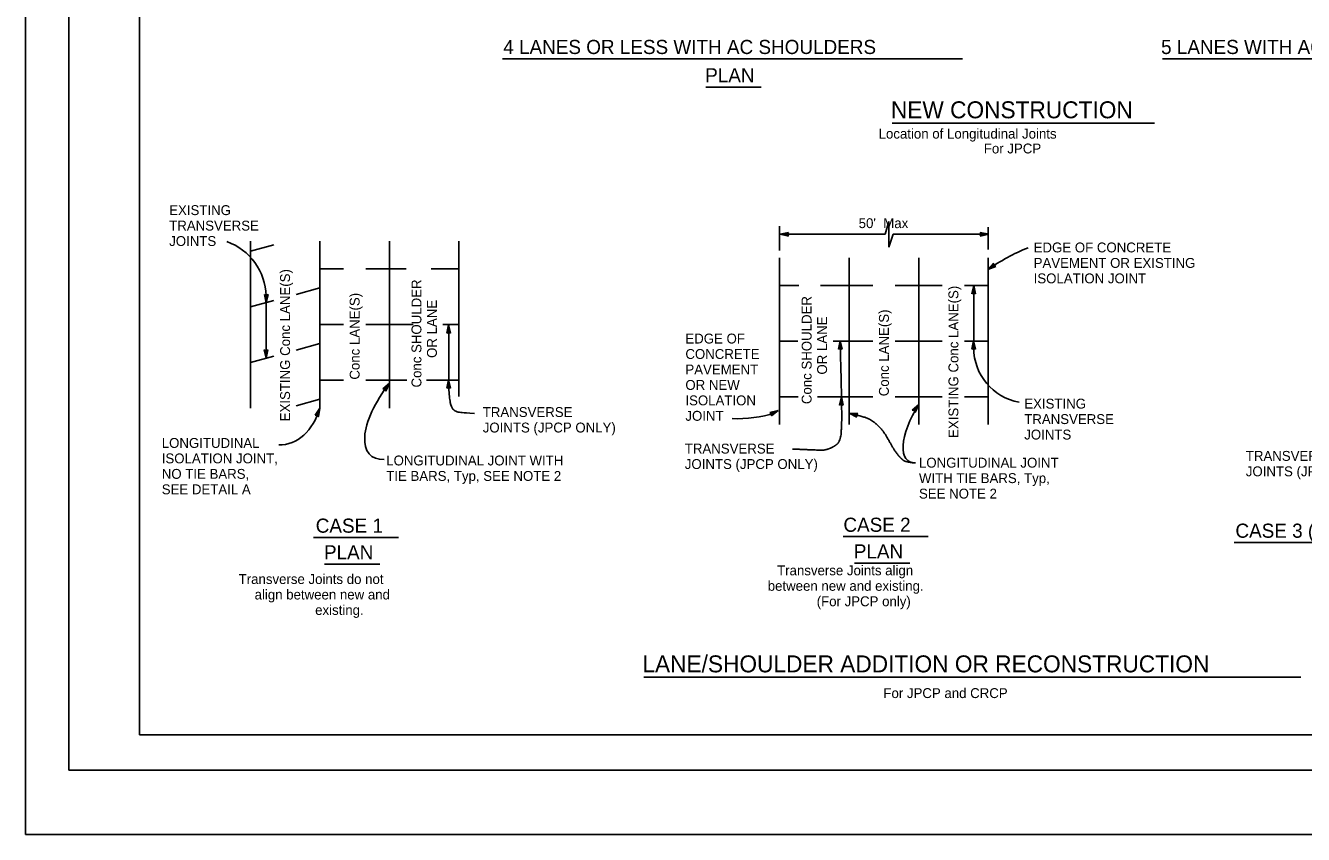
# Model space of a CAD drawing. Extents: x -894 to 866, y -476 to 714.
# Drawn here: x -894 to 10, y -476 to 96 of the extents above; entities that cross this region are included whole.
import ezdxf

# ---------------------------------------------------------------- set-up
doc = ezdxf.new("R2010")
doc.units = 0
for name, color, linetype in [('10 Sheet Format', 7, 'Continuous'), ('56 Stage 3 Anno', 7, 'Continuous'), ('57 Undefined', 7, 'Continuous'), ('60 Nongeo Data', 7, 'Continuous')]:
    doc.layers.add(name, color=color, linetype=linetype)

msp = doc.modelspace()

# ---------------------------------------------------------------- linework, layer by layer
at = {"layer": '10 Sheet Format'}
for p, q in [((-863.45, 668.96), (-863.45, -431.04)), ((-813.45, 643.96), (-813.45, -406.04)), ((-813.45, -406.04), (811.55, -406.04)), ((-863.45, -431.04), (836.55, -431.04))]:
    msp.add_line(p, q, dxfattribs=at)
for points in [[(-894.04, 713.55), (865.96, 713.55), (865.96, -476.45), (-894.04, -476.45)], [(-863.45, -431.04), (836.55, -431.04), (836.55, 668.96), (-863.45, 668.96)]]:
    msp.add_lwpolyline(points, close=True, dxfattribs=at)
at = {"layer": '56 Stage 3 Anno'}
for p, q in [((-283.13, -42.67), (-285.76, -51.76)), ((-283.13, -60.84), (-283.13, -42.67)), ((-360.49, -63.31), (-360.49, -46.04)), ((-360.18, -51.8), (-354.27, -50.49)), ((-360.18, -51.8), (-285.77, -51.8)), ((-354.27, -53.12), (-360.18, -51.8)), ((-360.18, -51.8), (-360.18, -51.8)), ((-354.49, -52.77), (-358.82, -51.8)), ((-358.81, -51.79), (-354.51, -50.84)), ((-357.46, -51.8), (-354.68, -51.18)), ((-354.72, -52.41), (-357.46, -51.8)), ((-356.1, -51.8), (-354.91, -51.54)), ((-354.89, -52.07), (-356.1, -51.8)), ((-354.27, -50.49), (-355.06, -51.8)), ((-355.06, -51.8), (-354.27, -53.12)), ((-354.27, -50.49), (-354.27, -50.49)), ((-354.27, -53.12), (-354.27, -53.12)), ((-283.13, -60.84), (-280.18, -51.76)), ((-280.19, -51.8), (-212.54, -51.8)), ((-217.65, -51.8), (-218.44, -50.48)), ((-218.44, -50.48), (-218.44, -50.48)), ((-218.44, -50.48), (-212.54, -51.8)), ((-212.54, -51.8), (-218.44, -53.11)), ((-218.44, -53.11), (-217.65, -51.8)), ((-218.44, -53.11), (-218.44, -53.11)), ((-218.23, -50.83), (-213.89, -51.8)), ((-213.9, -51.8), (-218.21, -52.75)), ((-215.25, -51.8), (-218.04, -52.41)), ((-218, -51.18), (-215.25, -51.8)), ((-217.82, -51.52), (-216.61, -51.8)), ((-216.61, -51.8), (-217.8, -52.06)), ((-212.85, -62.67), (-212.85, -46.68)), ((-212.54, -51.8), (-212.54, -51.8)), ((-213.17, -76.73), (-209.03, -72.33)), ((-209.03, -72.33), (-209.03, -72.33)), ((-209.03, -72.33), (-208.94, -73.85)), ((-207.55, -74.5), (-213.17, -76.73)), ((-213.17, -76.73), (-213.17, -76.73)), ((-207.92, -74.33), (-212.05, -75.97)), ((-212.04, -75.96), (-209.02, -72.75)), ((-210.92, -75.21), (-208.97, -73.13)), ((-208.31, -74.17), (-210.92, -75.21)), ((-209.8, -74.44), (-208.96, -73.55)), ((-208.65, -73.98), (-209.8, -74.44)), ((-208.94, -73.85), (-207.55, -74.5)), ((-207.55, -74.5), (-207.55, -74.5)), ((-224.4, -93.85), (-223.08, -87.94)), ((-224.05, -93.63), (-223.08, -89.3)), ((-223.08, -87.94), (-223.08, -87.94)), ((-223.08, -87.94), (-221.77, -93.85)), ((-223.08, -87.94), (-223.08, -132.21)), ((-223.08, -89.31), (-222.13, -93.61)), ((-723.7, -100.3), (-725.01, -94.39)), ((-725.01, -94.39), (-725.01, -94.39)), ((-725.01, -94.39), (-723.7, -95.18)), ((-723.7, -98.93), (-724.65, -94.62)), ((-723.7, -97.58), (-724.31, -94.8)), ((-723.7, -96.22), (-723.96, -95.03)), ((-723.84, -139.55), (-723.84, -95.28)), ((-723.7, -95.18), (-722.38, -94.39)), ((-722.38, -94.39), (-723.7, -100.3)), ((-722.73, -94.61), (-723.7, -98.94)), ((-723.08, -94.84), (-723.7, -97.58)), ((-723.42, -95.01), (-723.7, -96.22)), ((-722.38, -94.39), (-722.38, -94.39)), ((-223.08, -93.06), (-224.4, -93.85)), ((-224.4, -93.85), (-224.4, -93.85)), ((-223.7, -93.4), (-223.09, -90.66)), ((-223.36, -93.23), (-223.09, -92.02)), ((-223.09, -90.66), (-222.47, -93.44)), ((-223.09, -92.02), (-222.82, -93.21)), ((-221.77, -93.85), (-223.08, -93.06)), ((-221.77, -93.85), (-221.77, -93.85)), ((-723.7, -100.3), (-723.7, -100.3)), ((-596, -121.79), (-594.68, -115.89)), ((-595.65, -121.58), (-594.68, -117.25)), ((-594.68, -115.89), (-594.68, -115.89)), ((-594.68, -115.89), (-593.37, -121.79)), ((-594.68, -117.26), (-593.72, -121.56)), ((-594.68, -121.01), (-596, -121.79)), ((-596, -121.79), (-596, -121.79)), ((-595.29, -121.35), (-594.68, -118.61)), ((-594.95, -121.18), (-594.68, -119.97)), ((-594.68, -118.61), (-594.06, -121.39)), ((-594.68, -119.97), (-594.42, -121.16)), ((-593.37, -121.79), (-594.68, -121.01)), ((-593.37, -121.79), (-593.37, -121.79)), ((-723.84, -139.55), (-725.14, -133.65)), ((-725.14, -133.65), (-725.14, -133.65)), ((-725.14, -133.65), (-723.84, -134.44)), ((-723.84, -138.18), (-724.79, -133.88)), ((-723.83, -136.83), (-724.45, -134.05)), ((-723.83, -135.47), (-724.1, -134.28)), ((-723.84, -134.44), (-722.52, -133.65)), ((-722.52, -133.65), (-723.84, -139.55)), ((-722.87, -133.86), (-723.83, -138.2)), ((-723.22, -134.09), (-723.83, -136.83)), ((-723.56, -134.26), (-723.83, -135.47)), ((-722.52, -133.65), (-722.52, -133.65)), ((-318.88, -133.07), (-317.56, -127.17)), ((-317.56, -132.28), (-318.88, -133.07)), ((-318.88, -133.07), (-318.88, -133.07)), ((-318.53, -132.86), (-317.56, -128.52)), ((-318.17, -132.63), (-317.56, -129.89)), ((-317.83, -132.45), (-317.56, -131.24)), ((-317.56, -127.17), (-317.56, -127.17)), ((-317.56, -127.17), (-316.25, -133.07)), ((-317.56, -128.53), (-316.6, -132.84)), ((-317.56, -129.89), (-316.95, -132.67)), ((-317.56, -131.24), (-317.3, -132.43)), ((-316.25, -133.07), (-317.56, -132.28)), ((-316.25, -133.07), (-316.25, -133.07)), ((-224.54, -133.1), (-223.22, -127.19)), ((-223.22, -132.31), (-224.54, -133.1)), ((-224.54, -133.1), (-224.54, -133.1)), ((-224.19, -132.89), (-223.22, -128.55)), ((-223.84, -132.66), (-223.22, -129.91)), ((-223.49, -132.48), (-223.22, -131.27)), ((-223.22, -127.19), (-223.22, -127.19)), ((-223.22, -127.19), (-221.91, -133.1)), ((-223.22, -128.56), (-222.27, -132.87)), ((-223.22, -129.91), (-222.61, -132.69)), ((-223.22, -131.27), (-222.96, -132.46)), ((-221.91, -133.1), (-223.22, -132.31)), ((-221.91, -133.1), (-221.91, -133.1)), ((-723.84, -139.55), (-723.84, -139.55)), ((-641.21, -161.18), (-636.57, -157.15)), ((-639.66, -161.33), (-641.21, -161.18)), ((-641.21, -161.18), (-641.21, -161.18)), ((-640.8, -161.21), (-637.39, -158.26)), ((-640.37, -161.24), (-638.21, -159.37)), ((-639.98, -161.3), (-639.03, -160.48)), ((-639.06, -162.76), (-639.66, -161.33)), ((-639.03, -160.48), (-639.54, -161.61)), ((-638.21, -159.37), (-639.39, -162.01)), ((-637.39, -158.27), (-639.21, -162.36)), ((-636.57, -157.15), (-639.06, -162.76)), ((-636.57, -157.15), (-636.57, -157.15)), ((-596, -160.66), (-594.68, -154.75)), ((-594.68, -159.87), (-596, -160.66)), ((-596, -160.66), (-596, -160.66)), ((-595.65, -160.45), (-594.68, -156.11)), ((-595.29, -160.22), (-594.68, -157.47)), ((-594.95, -160.04), (-594.68, -158.83)), ((-594.68, -154.75), (-594.68, -154.75)), ((-594.68, -154.75), (-593.37, -160.66)), ((-594.68, -156.12), (-593.72, -160.43)), ((-594.68, -157.47), (-594.06, -160.25)), ((-594.68, -158.83), (-594.42, -160.02)), ((-593.37, -160.66), (-594.68, -159.87)), ((-593.37, -160.66), (-593.37, -160.66)), ((-639.06, -162.76), (-639.06, -162.76)), ((-318.04, -172.61), (-316.72, -166.71)), ((-317.68, -172.4), (-316.72, -168.07)), ((-317.33, -172.17), (-316.72, -169.43)), ((-316.99, -172), (-316.72, -170.79)), ((-316.72, -166.71), (-316.72, -166.71)), ((-316.72, -166.71), (-315.41, -172.61)), ((-316.72, -169.43), (-316.1, -172.21)), ((-316.72, -170.79), (-316.46, -171.98)), ((-316.71, -168.08), (-315.76, -172.38)), ((-689.22, -179.8), (-689.22, -179.8)), ((-686.79, -180.81), (-686.79, -180.81)), ((-685.74, -174.85), (-685.74, -174.85)), ((-367.31, -178), (-361.46, -176.48)), ((-366.01, -178.81), (-367.31, -178)), ((-367.31, -178), (-367.31, -178)), ((-366.97, -178.21), (-362.67, -177.1)), ((-366.6, -178.42), (-363.88, -177.71)), ((-366.29, -178.65), (-365.09, -178.33)), ((-361.46, -176.48), (-366.12, -180.34)), ((-366.12, -180.34), (-366.01, -178.81)), ((-366.12, -180.34), (-366.12, -180.34)), ((-362.67, -177.1), (-366.07, -179.92)), ((-363.88, -177.71), (-366.07, -179.53)), ((-365.09, -178.33), (-366.03, -179.11)), ((-361.46, -176.48), (-361.46, -176.48)), ((-316.72, -171.82), (-318.04, -172.61)), ((-318.04, -172.61), (-318.04, -172.61)), ((-315.41, -172.61), (-316.72, -171.82)), ((-315.41, -172.61), (-315.41, -172.61)), ((-305.8, -181.27), (-311.25, -178.42)), ((-311.25, -178.42), (-311.25, -178.42)), ((-311.25, -178.42), (-305.11, -178.69)), ((-305.92, -180.87), (-309.91, -178.78)), ((-309.9, -178.77), (-305.43, -178.98)), ((-306.05, -180.46), (-308.58, -179.14)), ((-308.58, -179.14), (-305.69, -179.27)), ((-306.13, -180.08), (-307.25, -179.5)), ((-307.25, -179.5), (-306.01, -179.55)), ((-305.11, -178.69), (-306.23, -179.77)), ((-306.23, -179.77), (-305.8, -181.27)), ((-305.11, -178.69), (-305.11, -178.69)), ((-266.71, -176.35), (-262.06, -172.32)), ((-265.15, -176.5), (-266.71, -176.35)), ((-266.71, -176.35), (-266.71, -176.35)), ((-266.29, -176.38), (-262.89, -173.43)), ((-265.86, -176.41), (-263.71, -174.54)), ((-265.48, -176.47), (-264.53, -175.65)), ((-264.56, -177.93), (-265.15, -176.5)), ((-264.53, -175.65), (-265.03, -176.78)), ((-263.71, -174.54), (-264.88, -177.18)), ((-262.89, -173.44), (-264.71, -177.53)), ((-262.06, -172.32), (-264.56, -177.93)), ((-264.56, -177.93), (-264.56, -177.93)), ((-262.06, -172.32), (-262.06, -172.32)), ((-305.8, -181.27), (-305.8, -181.27))]:
    msp.add_line(p, q, dxfattribs=at)
msp.add_lwpolyline([(-689.22, -179.8), (-685.74, -174.85), (-686.79, -180.81), (-687.03, -180.48), (-686.26, -176.12), (-688.82, -179.75), (-688.41, -179.69), (-686.78, -177.36), (-687.28, -180.15), (-687.52, -179.83), (-687.3, -178.62), (-688.01, -179.63), (-687.7, -179.58), (-686.79, -180.81), (-687.7, -179.58)], close=True, dxfattribs=at)
for centre, radius, start, end in [((-765.57, -96.36), 41.75, 1.48244, 70.46897), ((-121.88, -210.91), 162.29, 112.77474, 124.23045), ((-183.99, -132.21), 39.09, 180, 259.5921), ((-390.95, -85.11), 97.17, 268.16952, 286.23303)]:
    msp.add_arc(centre, radius, start, end, dxfattribs=at)
for centre, major_axis, ratio, start_param, end_param in [((-612.07, -165.89), (37.94, 42.29), 0.430208, 1.745069, 3.531304), ((-720.97, -146.72), (-11.74, 53.54), 0.670248, 2.987124, 4.022433), ((-246.71, -178.98), (22.56, 33.31), 0.410153, 1.647711, 3.433945)]:
    msp.add_ellipse(centre, major_axis=major_axis, ratio=ratio, start_param=start_param, end_param=end_param, dxfattribs=at)
for points, degree in [([(-594.51, -116.25), (-594.44, -150.07), (-594.82, -161.63), (-593.52, -171.81), (-591.97, -175.81), (-588.64, -177.58), (-585.53, -178.03), (-581.32, -178.25), (-576.43, -178.58)], 3), ([(-317.56, -127.17), (-316.33, -179.46), (-316.77, -190.57), (-317.21, -195.9), (-319.5, -200.82), (-328, -204.71), (-334.56, -204.47), (-351.32, -203.74)], 2), ([(-264.37, -213.55), (-271.12, -213.07), (-274.57, -210.54), (-278.82, -205.37), (-282.67, -198.58), (-287.54, -190.27), (-293.11, -185.1), (-298.99, -181.15), (-311.25, -178.42)], 2)]:
    msp.add_open_spline(points, degree=degree, dxfattribs=at)
at = {"layer": '57 Undefined'}
for p, q in [((-556.6, 72.4), (-231.06, 72.4)), ((-89.42, 72.4), (155.9, 72.4)), ((-412.72, 52.38), (-373.55, 52.38)), ((-280.91, 26.94), (-95.24, 26.94)), ((-690.36, -266.3), (-630.22, -266.3)), ((-315.44, -265.67), (-255.3, -265.67)), ((-38.84, -269.87), (289.33, -269.87)), ((-682.47, -285.16), (-643.29, -285.16)), ((-307.55, -284.52), (-268.37, -284.52)), ((-456.55, -365.11), (8.44, -365.11))]:
    msp.add_line(p, q, dxfattribs=at)
at = {"layer": '60 Nongeo Data'}
for p, q in [((-734.99, -174.74), (-734.99, -56.63)), ((-718.26, -59.27), (-734.99, -63.86)), ((-685.78, -174.74), (-685.78, -56.63)), ((-636.57, -174.74), (-636.57, -56.63)), ((-587.36, -166.49), (-587.36, -56.63)), ((-360.49, -186.5), (-360.49, -68.39)), ((-311.28, -186.5), (-311.28, -68.39)), ((-262.06, -186.5), (-262.06, -68.39)), ((-212.85, -186.5), (-212.85, -68.39)), ((-685.78, -76.31), (-669.05, -76.31)), ((-653.3, -76.31), (-636.57, -76.31)), ((-636.57, -76.31), (-624.68, -76.31)), ((-606.92, -76.31), (-587.36, -76.31)), ((-685.78, -89.75), (-702.51, -94.33)), ((-360.49, -88.08), (-346.85, -88.08)), ((-331.56, -88.08), (-311.28, -88.08)), ((-311.28, -88.08), (-294.54, -88.08)), ((-278.8, -88.08), (-262.06, -88.08)), ((-262.06, -88.08), (-245.33, -88.08)), ((-229.58, -88.08), (-212.85, -88.08)), ((-718.26, -98.64), (-734.99, -103.23)), ((-685.78, -115.68), (-669.05, -115.68)), ((-653.3, -115.68), (-636.57, -115.68)), ((-636.57, -115.68), (-619.84, -115.68)), ((-598.74, -115.68), (-587.36, -115.68)), ((-685.78, -129.12), (-702.51, -133.7)), ((-360.49, -127.45), (-347.67, -127.45)), ((-322.47, -127.45), (-311.28, -127.45)), ((-311.28, -127.45), (-294.54, -127.45)), ((-278.8, -127.45), (-262.06, -127.45)), ((-262.06, -127.45), (-245.33, -127.45)), ((-229.58, -127.45), (-212.85, -127.45)), ((-718.26, -138.01), (-734.99, -142.6)), ((-685.78, -155.05), (-669.05, -155.05)), ((-653.3, -155.05), (-636.57, -155.05)), ((-636.57, -155.05), (-624.27, -155.05)), ((-610.22, -155.05), (-587.36, -155.05)), ((-685.78, -168.49), (-702.51, -173.07)), ((-360.49, -166.82), (-347.26, -166.82)), ((-333.63, -166.82), (-311.28, -166.82)), ((-311.28, -166.82), (-294.54, -166.82)), ((-278.8, -166.82), (-262.06, -166.82)), ((-262.06, -166.82), (-245.33, -166.82)), ((-229.58, -166.82), (-212.85, -166.82))]:
    msp.add_line(p, q, dxfattribs=at)

# ---------------------------------------------------------------- texts
at = {"layer": '57 Undefined'}
for s, height, p in [('4 LANES OR LESS WITH AC SHOULDERS', 10, (-556.02, 75.75)), ('5 LANES WITH AC SHOULDERS', 10, (-90.54, 75.75)), ('PLAN', 10, (-413.14, 55.72)), ('NEW CONSTRUCTION', 12, (-281.73, 30.28)), ('Location of Longitudinal Joints', 7, (-290.42, 15.9)), ('For JPCP', 7, (-215.96, 5.4)), ('EXISTING', 7, (-792.4, -38.22)), ('TRANSVERSE', 7, (-792.4, -49.15)), ("50'  Max", 7, (-304.52, -47.43)), ('JOINTS', 7, (-792.4, -60.09)), ('EDGE OF CONCRETE', 7, (-180.7, -64.62)), ('PAVEMENT OR EXISTING', 7, (-180.7, -75.56)), ('ISOLATION JOINT', 7, (-180.7, -86.5)), ('EDGE OF', 7, (-427.14, -129.08)), ('CONCRETE', 7, (-427.14, -140.01)), ('PAVEMENT', 7, (-427.14, -150.95)), ('OR NEW', 7, (-427.14, -161.89)), ('ISOLATION', 7, (-427.14, -172.83)), ('EXISTING', 7, (-187.36, -175.13)), ('TRANSVERSE', 7, (-570.52, -181.1)), ('JOINT', 7, (-427.14, -183.76)), ('TRANSVERSE', 7, (-187.36, -186.07)), ('JOINTS (JPCP ONLY)', 7, (-570.52, -192.04)), ('LONGITUDINAL', 7, (-797.67, -202.95)), ('JOINTS', 7, (-187.36, -197.01)), ('ISOLATION JOINT,', 7, (-797.67, -213.89)), ('TRANSVERSE', 7, (-427.55, -206.93)), ('TRANSVERSE', 7, (-30.57, -212.1)), ('LONGITUDINAL JOINT WITH', 7, (-638.83, -215.35)), ('JOINTS (JPCP ONLY)', 7, (-427.55, -217.87)), ('LONGITUDINAL JOINT', 7, (-261.86, -216.91)), ('JOINTS (JPCP ONLY)', 7, (-30.57, -223.04)), ('NO TIE BARS,', 7, (-797.67, -224.83)), ('TIE BARS, Typ, SEE NOTE 2', 7, (-638.83, -226.29)), ('WITH TIE BARS, Typ,', 7, (-261.86, -227.85)), ('SEE DETAIL A', 7, (-797.67, -235.76)), ('SEE NOTE 2', 7, (-261.86, -238.79)), ('CASE 1', 10, (-688.72, -262.96)), ('CASE 2', 10, (-315.32, -262.32)), ('CASE 3 (INTERIOR LANE REPLACEMENT)', 10, (-37.93, -266.53)), ('PLAN', 10, (-307.97, -281.18)), ('PLAN', 10, (-682.88, -281.81)), ('Transverse Joints align', 7, (-362.24, -293.11)), ('Transverse Joints do not', 7, (-743.25, -299.25)), ('between new and existing.', 7, (-368.88, -304.04)), ('align between new and', 7, (-731.97, -310.19)), ('existing.', 7, (-689.13, -321.13)), ('(For JPCP only)', 7, (-334.23, -314.98)), ('LANE/SHOULDER ADDITION OR RECONSTRUCTION', 12, (-457.59, -361.76)), (' For JPCP and CRCP', 7, (-289.62, -379.95))]:
    msp.add_text(s, height=height, dxfattribs=at).set_placement(p)
for s, p in [('EXISTING Conc LANE(S)', (-706.89, -184.12)), ('Conc SHOULDER', (-613.93, -160.21)), ('EXISTING Conc LANE(S)', (-233.96, -195.89)), ('Conc LANE(S)', (-657.67, -154.64)), ('OR LANE', (-602.99, -139.29)), ('Conc SHOULDER', (-337.85, -171.97)), ('Conc LANE(S)', (-283.17, -166.4)), ('OR LANE', (-326.91, -151.06))]:
    msp.add_text(s, height=7, rotation=90, dxfattribs=at).set_placement(p)

doc.saveas('drawing.dxf')
